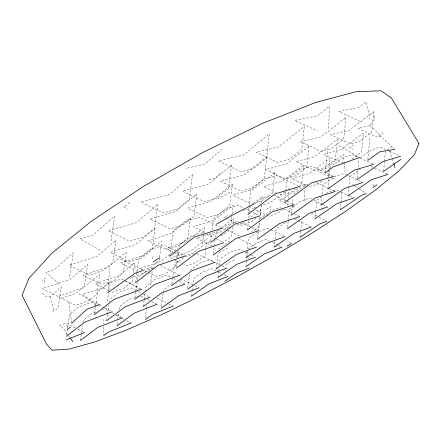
<?xml version="1.0" encoding="UTF-8"?>
<svg xmlns="http://www.w3.org/2000/svg" width="441" height="441" viewBox="0 0 441 441"><rect width="100%" height="100%" fill="white"/><g stroke="black" fill="none" stroke-linecap="round" stroke-linejoin="round"><path stroke-width="0.33" stroke-dasharray="2.21 1.65" d="M328.738 128.447L329.317 106.336L317.52 115.812L294.742 120.36L317.514 130.944M304.329 200.699L304.83 189.161M304.946 186.444L305.067 183.732L283.486 198.588L278.756 200.054L283.662 202.391M107.995 292.587L109.589 268.194M145.558 318.132L146.241 309.472M146.296 308.805L146.555 305.475M383.615 171.29L384.453 161.963M384.508 161.301L385.401 151.307M373.058 186.234L373.29 183.643M367.844 159.774L369.894 137.686M357.182 178.357L359.035 158.782M348.004 195.964L349.867 176.598L360.319 169.157M340.259 209.866L340.91 203.191M340.976 202.524L342.018 191.846M320.894 205.131L321.715 197.033M321.991 194.338L322.95 184.889L334.675 176.411L343.848 173.655L347.514 175.369M325.238 172.795L327.718 148.374M328.98 170.171L328.358 176.317L326.77 177.475M329.047 169.487L330.221 157.867L309.301 173.489L291.71 178.495L306.583 185.518M327.972 188.913L328.975 178.936M329.245 176.279L329.78 170.954M330.044 168.291L330.177 166.963L343.048 157.476L352.899 154.774L357.756 157.035M315.017 217.562L315.569 212.198M315.64 211.531L316.809 200.131L321.649 196.68M299.963 237.412L300.525 232.076M300.597 231.409L301.793 220.065M287.515 227.352L288.177 221.266M288.249 220.594L289.489 209.1L300.371 201.228L309.687 198.23L311.506 199.089M291.314 215.136L292.273 206.245M292.344 205.561L293.155 198.037M284.765 201.305L285.79 191.907M285.862 191.234L287.179 179.156L300.293 169.201L311.517 166.119L333.435 176.406M287.455 205.489L287.901 201.394M288.199 198.665L289.235 189.106M274.164 247.109L274.754 241.762M275.052 239.088L276.16 229.061L285.977 222.071M257.605 237.991L258.31 231.839M258.387 231.156L259.319 222.959M260.284 214.932L261.375 205.346M261.684 202.612L262.389 196.449L252.754 203.781M259.407 222.903L258.955 226.889L252.015 231.944M259.782 219.59L260.24 215.605M260.317 214.943L260.918 209.635L249.501 218.163M248.051 214.227L248.834 207.524M248.911 206.857L250.94 189.426L264.192 179.096L276.65 175.683L297.769 185.661M247.418 229.982L248.498 220.665M248.812 218.003L249.198 214.673M249.507 212.011L250.047 207.347L251.69 206.101M246.304 257.577L247.004 251.535M247.313 248.845L248.481 238.774L258.376 231.613L267.819 228.35L270.901 229.827M245.935 266.662L246.949 257.897M247.032 257.219L247.732 251.15M231.894 216.437L230.941 224.414L221.134 231.828L210.798 235.229L207.739 233.752M232.214 213.775L233.25 205.131L213.885 220.186L193.059 226.646L205.291 232.567M232.776 226.845L231.663 236.15L223.62 242.115M233.091 224.182L233.807 218.201L221.244 227.76M216.118 268.922L218.014 253.355M217.92 277.538L218.576 272.13M218.653 271.452L219.067 268.073M219.392 265.372L220.131 259.286L229.37 252.605L238.868 249.176L242.561 250.962M210.748 241.084L211.757 232.909M212.093 230.18L213.521 218.598L225.627 209.166L238.184 205.396L243.647 208.009M213.394 253.746L214.232 246.921M214.315 246.238L215.07 240.097M215.401 237.368L215.908 233.272L221.178 229.27M203.703 234.127L202.199 246.15L193.059 253.062L186.587 255.289M203.786 233.46L204.541 227.451L186.477 241.492L165.64 248.294L173.561 252.164M205.815 248.614L204.894 255.995L196.35 262.329L186.758 265.763L183.704 264.264M205.897 247.947L207.066 238.553L190.17 251.409L170.871 257.991L173.313 259.187M187.816 287.929L189.63 273.657M191.383 296.198L191.984 291.424M192.067 290.746L192.585 286.656M192.673 285.972L193.616 278.469L202.259 272.218L211.79 268.657L217.953 271.667M171.896 284.263L172.602 278.883M172.685 278.21L174.443 264.754L184.404 257.191L195.264 253.437M176.174 260.377L175.386 266.425L166.841 272.885L156.5 276.584L140.062 268.492L160.855 261.403L177.745 248.277M176.521 257.687L177.31 251.635M176.455 266.915L177.42 259.49M177.508 258.812L178.561 250.709M179.002 247.335L179.267 245.306L190.358 236.657L202.959 232.6L204.183 233.195M161.274 306.958L163.098 293.116M163.187 292.455L163.534 289.82L172.177 283.447M169.785 256.243L173.098 231.051L185.22 221.305L199.167 217.115L220.847 227.573M159.416 258.062L159.052 260.791L149.923 267.913L144.152 269.898M159.51 257.379L161.698 240.984L143.667 255.471L120.454 263.051L137.145 271.276M143.281 306.512L144.097 300.459M144.19 299.786L145.194 292.394M145.282 291.722L146.015 286.341L155.254 279.324L166.737 275.184L170.959 277.257M150.309 285.388L152.228 271.143M133.132 275.697L132.311 281.65L123.811 288.276L112.323 292.389L111.088 291.777M133.502 273.045L134.968 262.461L118.166 275.956L95.085 283.822L108.629 290.553M135.547 282.775L138.882 258.575L149.946 249.672L163.87 245.19L175.38 250.802M135.023 298.144L135.839 292.179M135.933 291.518L137.118 282.902M137.482 280.25L137.846 277.598L147.779 269.853L154.069 267.676M117.052 324.576L117.62 320.535M117.714 319.863L118.75 312.454M119.131 309.758L119.605 306.39L128.193 299.869L139.003 295.834M111.027 240.929L114.627 215.93L93.321 234.926L80.025 238.708L100.212 250.24M107.389 301.082L108.53 293.111M108.91 290.448L110.052 282.477L103.155 288.017L82.572 294.064L95.951 305.271M106.557 320.767L107.428 314.631M107.527 313.953L108.789 305.095M109.181 302.366L109.566 299.643L118.75 292.482L131.275 287.967L136.131 290.371M94.578 313.325L95.465 307.234M95.559 306.556L97.72 291.677L107.576 283.75L121.407 278.971L125.018 280.757M80.372 340.48L81.177 335.033M81.276 334.35L82.583 325.502M82.98 322.779L83.382 320.056L91.893 313.419L96.248 311.798M374.685 115.751L374.095 119.759L369.867 125.569L358.059 128.325L376.857 137.019L381.007 135.955L382.865 132.614M66.619 335L67.225 330.971M67.633 328.286L69.75 314.174L78.823 306.881L92.538 301.936L98.657 304.99M69.667 276.535L73.256 252.814L54.32 269.694L45.892 272.312L60.07 284.792M44.508 282.532L45.247 277.786L42.077 280.614M353.274 144.709L350.584 147.288L349.371 147.608L352.993 149.29M129.836 202.369L125.779 205.991L123.524 206.575L127.399 209.155M42.639 293.078L44.409 295.928L49.998 296.6L61.371 286.865L58.162 307.857L54.056 311.258L51.503 310.21M222.347 149.075L204.811 164.08L185.518 168.583M220.726 173.225L214.343 178.517L207.496 180.264M266.838 156.527L243.542 175.242L220.302 181.306L240.979 191.162L252.484 187.916L264.308 178.693L269.368 133.827L243.779 154.989L218.256 160.943L240.973 171.714L253.597 168.49L266.601 158.065M152.685 267.753L148.17 271.265L128.739 278.921M217.97 230.257L215.787 231.916L196.499 238.217L212.358 245.913M245.262 209.486L243.123 211.112L241.839 211.509M221.707 228.868L226.977 224.866L238.432 221.178M253.873 204.442L262.075 198.218L270.917 195.561M245.157 221.41L242.98 223.036L234.667 225.748M284.936 191.692L270.179 202.717L261.276 205.478M288.216 189.244L289.307 188.428M255.945 218.146L250.527 222.165L240.99 225.301L237.936 223.835M295.762 188.627L290.944 192.199L281.507 195.071L279.021 193.891M299.516 185.848L301.655 184.255L303.7 165.011L282.56 181.097L263.492 186.521L275.917 192.419M190.065 270.261L199.321 263.437L209.602 259.727L221.288 265.416M218.504 249.292L228.449 241.96L231.012 241.078M259.788 218.857L270.768 210.765L280.923 207.49M293.596 193.935L305.464 185.181L307.972 184.432M283.078 209.31L277.698 213.229L268.872 216.134L267.037 215.258M322.002 180.953L317.763 184.04L309.064 186.686L307.201 185.81M351.929 159.146L361.67 152.051L363.467 133.033L341.042 149.78L323.694 154.311L341.736 162.746L345.033 161.819M360.137 157.983L371.702 149.62L380.677 147.156L386.856 150.017M225.897 264.837L230.158 261.8L234.54 260.168M247.963 249.126L257.158 242.583L265.967 239.408L269.666 241.194M325.954 193.621L327.569 192.469L336.147 189.707L340.375 191.697M387.06 150.127L391.481 146.98M266.276 209.326L270.768 206.52L270.89 209.894M220.985 235.759L228.78 231.354M219.166 252.55L227.788 247.903M217.788 198.83L231.062 191.741M204.674 244.308L210.732 241.216M59.276 325.601L65.902 323.126L75.587 328.005M102.472 309.472L104.335 308.777L109.754 311.478M180.534 280.327L182.464 279.611L192.287 284.434M61.674 298.292L75.428 293.557L84.402 286.126L87.621 264.396L69.893 279.566L42.286 288.585L75.907 305.415L88.382 300.949L96.805 294.197L99.721 274.148L83.068 287.918L58.019 296.457M229.552 227.424L225.075 228.885L226.299 229.474M231.58 214.695L223.89 217.082L225.72 217.959M256.188 207.061L252.368 208.246L253.592 208.83M360.203 121.435L338.809 111.562L358.753 107.582L366.19 101.805L370.016 119.246M389.326 151.164L400.45 156.318M360.181 158.165L373.538 164.383M371.057 166.411L374.095 167.823M374.701 168.109L388.058 174.333M348.125 175.656L362.789 182.53M328.92 176.328L317.763 171.086L324.934 169.046L343.208 154.372L343.997 161.847M332.018 177.784L334.498 178.947M340.976 191.978L348.825 195.677M349.426 195.958L353.654 197.948M316.114 182.458L329.063 188.561M329.681 188.853L334.609 191.179M313.931 200.236L322.41 204.255M323.016 204.541L326.654 206.261M274.677 195.385L286.964 201.228M287.582 201.52L293.728 204.437M284.274 202.678L289.18 205.015M292.251 206.471L294.704 207.639M283.971 208.946L291.898 212.722M294.34 213.885L299.825 216.498M294.709 219.056L311.352 226.988M256.039 209.999L266.425 214.965M246.684 209.464L250.328 211.206M252.759 212.369L258.828 215.274M271.518 230.125L283.839 236.034M241.459 222.633L258.398 230.77M226.332 218.256L235.494 222.661M272.753 242.677L277.692 245.053M278.31 245.35L280.779 246.536M226.911 229.767L239.766 235.968M238.702 238.416L255.367 246.458M245.02 252.158L250.56 254.837M251.172 255.135L254.248 256.623M206.636 234.38L215.836 238.835M216.448 239.132L222.578 242.098M221.9 265.719L225.588 267.511M197.116 253.807L214.75 262.395M177.806 251.987L185.678 255.83M218.571 271.965L221.647 273.47M224.116 274.671L226.58 275.873M174.173 252.461L182.094 256.326M173.925 259.484L181.257 263.073M160.364 265.504L178.765 274.534M194.746 285.641L199.045 287.747M173.368 278.442L176.99 280.222M179.399 281.408L184.829 284.076M120.591 259.126L142.211 269.771M125.624 281.055L140.679 288.502M157.09 298.193L168.159 303.673M168.771 303.976L173.076 306.109M138.557 291.573L142.801 293.678M143.408 293.976L150.083 297.284M140.839 296.192L145.034 298.27M147.437 299.461L149.234 300.349M151.632 301.539L157.029 304.213M78.515 293.8L98.69 303.871M99.269 305.293L104.17 307.741M104.782 308.044L110.9 311.103M112.157 312.68L113.965 313.584M116.369 314.786L121.187 317.189M115.592 315.21L121.573 318.193M122.168 318.496L123.965 319.389M126.358 320.585L131.137 322.972M78.007 329.223L83.454 331.968M66.211 325.392L70.483 327.542M311.522 213.24L316.781 216.051M319.124 217.297L326.726 221.354M338.804 145.563L359.558 157.481M124.979 280.404L139.406 288.827M288.844 241.685L290.531 242.754M352.646 184.393L354.349 185.545M354.917 185.931L358.891 188.616M359.459 188.996L365.142 192.833M369.867 125.569L381.007 135.955M379.585 135.227L394.265 148.931M61.729 326.445L68.041 335.11M68.438 335.651L69.617 337.277M389.712 150.794L391.966 157.933M392.17 158.584L393.604 163.131M49.998 296.6L54.056 311.258M68.752 301.842L71.729 323.187M344.068 162.531L345.005 171.373M103.018 318.986L103.255 323.799M103.392 326.549L103.839 335.491M152.806 256.827L152.95 260.648M373.681 111.749L371.785 132.267L359.343 141.489L350.198 143.827L330.618 134.731L349.178 130.398L373.681 111.749M345.799 117.653L343.682 139.158L331.048 148.716L321.026 151.274L300.602 141.732L320.916 136.991L345.799 117.653M337.382 139.373L335.403 159.24L323.876 167.784L314.56 170.413L295.795 161.593L314.654 156.671L337.382 139.373M308.959 146.285L306.765 167.073L295.095 175.898L284.925 178.77L265.388 169.537L285.955 164.168L308.959 146.285M304.301 126.435L301.842 149.422L288.976 159.46L277.576 162.371L255.901 152.162L278.971 146.776L304.301 126.435M274.886 172.767L272.637 192.888L261.822 201.063L251.552 204.189L232.831 195.242L253.558 189.349L274.886 172.767M231.547 165.11L228.719 188.434L216.823 197.976L204.133 201.554L182.513 191.174L208.113 184.492L231.547 165.11M232.363 184.222L229.783 205.627L218.879 214.128L207.314 217.645L187.552 208.124L210.864 201.493L232.363 184.222M190.451 217.887L187.827 238.349L177.993 246.017L166.422 249.821L147.752 240.703L171.047 233.476L190.451 217.887M196.89 193.775L194.018 216.255L183.092 225.02L170.391 228.885L149.764 218.868L175.347 211.592L196.89 193.775M192.53 174.597L189.354 199.211L177.425 209.084L163.363 213.053L140.712 202.088L169.057 194.69L192.53 174.597M157.834 204.293L154.626 227.969L143.722 236.999L129.709 241.26L108.15 230.709L136.346 222.688L157.834 204.293M154.945 228.471L152.04 249.909L142.234 257.776L129.588 261.932L110.151 252.373L135.591 244.479L154.945 228.471M126.28 252.18L123.37 272.902L114.291 280.178L101.717 284.506L83.09 275.256L108.354 267.003L126.28 252.18M116.049 240.064L112.83 262.582L103.095 270.647L89.209 275.212L68.945 265.157L96.844 256.502L116.049 240.064"/><path stroke-width="0.66" d="M67.148 330.155L68.327 328.363L70.483 327.542M71.729 323.187L86.96 309.229L99.914 304.483M66.42 336.345L84.804 322.101L112.124 311.715M94.385 314.676L114.368 299.185L141.886 289.103M135.547 282.775L158.021 265.355L185.678 255.83M169.785 256.243L194.437 237.137L222.082 228.168M80.372 340.48L97.604 327.503L122.389 317.79M106.557 320.767L125.161 306.754L150.083 297.284M134.841 299.472L154.989 284.296L179.994 275.134M176.284 268.266L198.814 251.304L223.808 242.693M210.578 242.445L235.18 223.918L260.047 215.853M248.051 214.227L275.03 193.919L299.626 186.543M103.839 335.491L108.469 332.09L131.137 322.972M116.865 325.921L134.257 313.138L157.029 304.213M143.281 306.512L162.001 292.752L184.829 284.076M171.72 285.608L191.929 270.757L214.75 262.395M213.229 255.107L235.703 238.592L258.398 230.77M247.418 229.982L271.86 212.022L294.34 204.729M284.616 202.651L311.291 183.048L333.435 176.406M325.238 172.795L333.264 166.896L359.558 157.481M107.995 292.587L135.029 273.282L143.446 270.377M145.453 319.466L152.647 314.323L173.076 306.109M161.097 308.276L178.594 295.762L199.045 287.747M187.645 289.29L206.399 275.873L226.817 268.111M216.118 268.922L236.271 254.507L256.601 247.054M257.45 239.358L279.732 223.422L299.825 216.498M291.314 215.136L315.42 197.893L335.226 191.471M327.972 188.913L354.134 170.204L373.538 164.383M367.783 160.441L379.949 151.737L394.75 149.389M191.383 296.198L208.874 283.894L227.81 276.474M217.92 277.538L236.624 264.385L255.482 257.219M246.304 257.577L266.347 243.482L285.068 236.624M287.372 228.703L309.439 213.185L327.867 206.835M320.894 205.131L344.691 188.401L362.789 182.53M357.056 179.708L382.788 161.61L400.45 156.318M224.849 281.27L236.927 272.902L249.11 268.128M245.935 266.662L264.55 253.768L282.014 247.131M274.164 247.109L294.059 233.328L311.352 226.988M314.88 218.907L336.698 203.792L353.654 197.948M348.004 195.964L371.449 179.719L388.058 174.333M383.615 171.29L400.858 159.35M287.074 246.221L291.65 243.465M299.963 237.412L319.67 223.94L326.726 221.354M340.259 209.866L361.796 195.143L366.278 193.599M372.937 187.53L376.972 184.773M152.994 261.921L159.466 257.825M216.217 224.309L234.821 213.78L253.399 204.376M66.227 339.802L84.666 332.575M70.014 337.817L72.776 341.61M393.813 163.776L395.042 167.674M418.95 143.441L414.408 154.681L399.083 170.755L375.473 190.043L345.794 211.217L311.87 233.245L275.206 255.3L237.065 276.7L198.61 296.799L161.031 314.94L125.702 330.348L94.286 342.111L68.873 349.14L51.994 350.204L46.498 344.079L22.05 295.194L29.084 278.106L52.021 253.068L90.945 221.564L143.132 186.609L202.921 152.382L262.842 123.243L315.574 102.516L355.826 91.767L381.123 90.796L391.503 98.189L418.95 143.441"/></g></svg>
